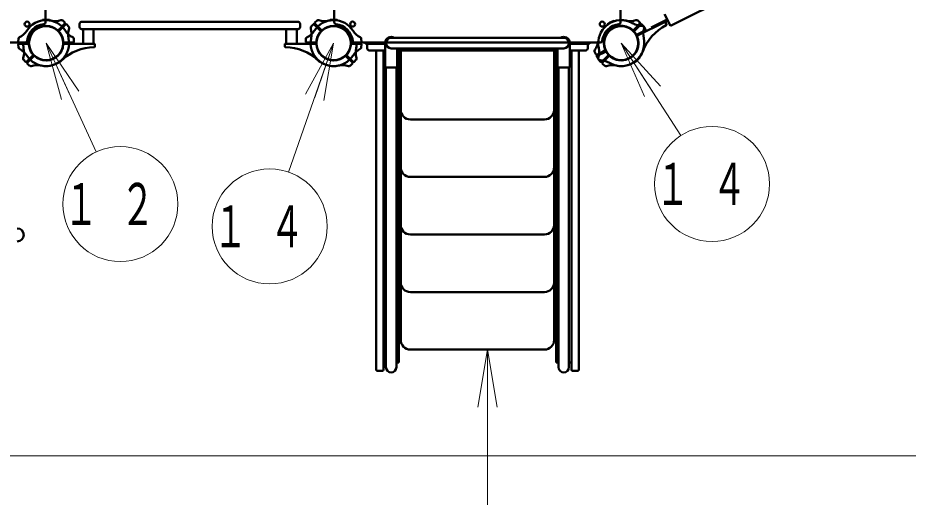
# Model space of a CAD drawing. Units: millimetres on the paper, scale 1:50. Extents: x -385 to 0, y -594 to 267.
# Drawn here: x -215.08 to -168.64, y 162.92 to 187.92 of the extents above; entities that cross this region are included whole.
import ezdxf

# ---------------------------------------------------------------- set-up
doc = ezdxf.new("R2010")
doc.units = ezdxf.units.MM
doc.layers.add('LY_1', color=140, linetype='Continuous', lineweight=50)
doc.styles.add('ＭＳ ゴシック', font='')
doc.styles.get('ＭＳ ゴシック').set_extended_font_data('MS Gothic')

msp = doc.modelspace()

# ---------------------------------------------------------------- linework, layer by layer
at = {"layer": 'LY_1'}
for p, q in [((-181.038, 187.5), (-155.868, 200.085)), ((-213.635, 194.096), (-213.635, 187.689)), ((-198.575, 194.096), (-198.575, 187.689)), ((-183.635, 194.096), (-183.635, 187.689)), ((-181.038, 187.5), (-181.342, 188.108)), ((-213.805, 187.78), (-213.805, 187.783)), ((-213.405, 187.78), (-213.405, 187.783)), ((-212.631, 187.671), (-212.738, 187.77)), ((-211.755, 187.706), (-200.455, 187.706)), ((-199.579, 187.671), (-199.472, 187.77)), ((-198.805, 187.78), (-198.805, 187.783)), ((-198.405, 187.78), (-198.405, 187.783)), ((-183.955, 187.744), (-183.957, 187.747)), ((-182.753, 186.989), (-181.348, 187.692)), ((-182.631, 187.671), (-182.738, 187.77)), ((-181.204, 187.833), (-182.045, 187.412)), ((-181.176, 187.775), (-182.017, 187.355)), ((-181.293, 187.672), (-181.251, 187.576)), ((-212.963, 187.28), (-212.63, 187.614)), ((-212.921, 187.238), (-212.588, 187.571)), ((-212.53, 187.57), (-212.431, 187.464)), ((-211.855, 187.606), (-211.855, 187.426)), ((-211.755, 187.326), (-200.455, 187.326)), ((-211.677, 186.566), (-211.677, 187.326)), ((-211.133, 186.566), (-211.133, 187.326)), ((-201.077, 186.566), (-201.077, 187.326)), ((-200.533, 186.566), (-200.533, 187.326)), ((-200.355, 187.606), (-200.355, 187.426)), ((-199.68, 187.57), (-199.779, 187.464)), ((-199.289, 187.238), (-199.622, 187.571)), ((-199.247, 187.28), (-199.58, 187.614)), ((-184.313, 187.565), (-184.315, 187.568)), ((-182.963, 187.28), (-182.63, 187.614)), ((-182.921, 187.238), (-182.588, 187.571)), ((-182.78, 187.042), (-182.359, 187.253)), ((-182.53, 187.57), (-182.431, 187.464)), ((-182.341, 187.308), (-182.411, 187.436)), ((-182.017, 187.355), (-182.045, 187.412)), ((-215.054, 186.668), (-215.048, 186.825)), ((-212.157, 186.668), (-212.162, 186.813)), ((-200.054, 186.668), (-200.049, 186.813)), ((-197.157, 186.668), (-197.162, 186.825)), ((-191.105, 186.868), (-195.605, 186.868)), ((-191.105, 186.868), (-186.605, 186.868)), ((-221.105, 186.626), (-214.697, 186.626)), ((-215.054, 186.525), (-215.049, 186.38)), ((-214.543, 186.626), (-215.014, 186.626)), ((-214.543, 186.566), (-215.014, 186.566)), ((-212.668, 186.626), (-212.197, 186.626)), ((-212.668, 186.566), (-211.096, 186.566)), ((-211.056, 186.524), (-211.062, 186.42)), ((-201.154, 186.524), (-201.148, 186.42)), ((-199.543, 186.566), (-201.114, 186.566)), ((-199.543, 186.626), (-200.014, 186.626)), ((-197.668, 186.626), (-197.197, 186.626)), ((-197.668, 186.566), (-197.197, 186.566)), ((-191.105, 186.626), (-197.513, 186.626)), ((-197.157, 186.525), (-197.162, 186.38)), ((-196.945, 186.564), (-196.945, 186.628)), ((-195.875, 186.628), (-196.945, 186.628)), ((-195.875, 186.564), (-196.945, 186.564)), ((-196.855, 186.316), (-196.855, 186.496)), ((-195.925, 185.324), (-195.925, 186.564)), ((-191.105, 186.324), (-195.605, 186.324)), ((-195.285, 185.324), (-195.285, 186.324)), ((-191.105, 186.626), (-184.697, 186.626)), ((-191.105, 186.324), (-186.605, 186.324)), ((-186.925, 185.324), (-186.925, 186.324)), ((-186.335, 186.628), (-185.265, 186.628)), ((-186.335, 186.564), (-185.265, 186.564)), ((-186.285, 185.324), (-186.285, 186.564)), ((-185.355, 186.316), (-185.355, 186.496)), ((-185.265, 186.564), (-185.265, 186.628)), ((-214.289, 185.955), (-214.622, 185.622)), ((-214.247, 185.912), (-214.58, 185.579)), ((-212.627, 185.901), (-212.625, 185.899)), ((-199.583, 185.901), (-199.585, 185.899)), ((-197.963, 185.912), (-197.63, 185.579)), ((-197.921, 185.955), (-197.588, 185.622)), ((-196.755, 186.216), (-195.925, 186.216)), ((-196.385, 169.571), (-196.385, 186.156)), ((-196.005, 169.571), (-196.005, 186.216)), ((-196.005, 169.936), (-196.005, 186.216)), ((-195.285, 186.216), (-191.105, 186.216)), ((-195.205, 169.936), (-195.205, 186.216)), ((-195.105, 171.116), (-195.105, 186.216)), ((-186.925, 186.216), (-191.105, 186.216)), ((-187.105, 171.116), (-187.105, 186.216)), ((-187.005, 169.936), (-187.005, 186.216)), ((-185.455, 186.216), (-186.285, 186.216)), ((-186.205, 169.936), (-186.205, 186.216)), ((-186.205, 169.571), (-186.205, 186.216)), ((-185.825, 169.571), (-185.825, 186.156)), ((-184.933, 186.012), (-184.998, 186.156)), ((-184.457, 186.204), (-184.878, 185.993)), ((-184.869, 185.885), (-184.799, 185.757)), ((-184.43, 186.15), (-184.852, 185.94)), ((-184.289, 185.955), (-184.622, 185.622)), ((-184.247, 185.912), (-184.58, 185.579)), ((-182.627, 185.901), (-182.625, 185.899)), ((-214.68, 185.623), (-214.787, 185.738)), ((-214.579, 185.522), (-214.464, 185.414)), ((-212.91, 185.618), (-212.908, 185.616)), ((-199.3, 185.618), (-199.303, 185.616)), ((-197.631, 185.522), (-197.746, 185.414)), ((-197.53, 185.623), (-197.423, 185.738)), ((-195.285, 185.324), (-195.925, 185.324)), ((-195.877, 169.692), (-195.877, 185.324)), ((-195.333, 169.692), (-195.333, 185.324)), ((-186.925, 185.324), (-186.285, 185.324)), ((-186.877, 169.692), (-186.877, 185.324)), ((-186.333, 169.692), (-186.333, 185.324)), ((-184.68, 185.623), (-184.787, 185.738)), ((-184.579, 185.522), (-184.464, 185.414)), ((-182.91, 185.618), (-182.908, 185.616)), ((-191.105, 182.616), (-194.605, 182.616)), ((-191.105, 182.616), (-187.605, 182.616)), ((-191.105, 179.616), (-194.605, 179.616)), ((-191.105, 179.616), (-187.605, 179.616)), ((-191.105, 176.616), (-194.605, 176.616)), ((-191.105, 176.616), (-187.605, 176.616)), ((-191.105, 173.616), (-194.605, 173.616)), ((-191.105, 173.616), (-187.605, 173.616)), ((-191.105, 170.616), (-194.605, 170.616)), ((-191.105, 170.616), (-187.605, 170.616)), ((-195.877, 169.936), (-196.005, 169.936)), ((-195.205, 169.936), (-195.333, 169.936)), ((-187.005, 169.936), (-186.877, 169.936)), ((-186.333, 169.936), (-186.205, 169.936)), ((-196.065, 169.511), (-196.325, 169.511)), ((-186.145, 169.511), (-185.885, 169.511))]:
    msp.add_line(p, q, dxfattribs=at)
at = {"layer": 'LY_1', "color": 7, "lineweight": 13}
for p, q in [((-212.801, 183.663), (-213.605, 186.596)), ((-213.605, 186.596), (-211.893, 184.082)), ((-213.605, 186.596), (-212.347, 183.873)), ((-213.605, 186.596), (-210.987, 180.927)), ((-198.605, 186.596), (-200.953, 179.871)), ((-200.066, 183.929), (-198.605, 186.596)), ((-198.605, 186.596), (-199.594, 183.764)), ((-198.605, 186.596), (-199.122, 183.599)), ((-182.4, 183.804), (-183.605, 186.596)), ((-183.605, 186.596), (-181.56, 184.346)), ((-183.605, 186.596), (-181.98, 184.075)), ((-183.605, 186.596), (-180.495, 181.771)), ((-191.082, 167.616), (-190.582, 170.616)), ((-190.582, 170.616), (-190.082, 167.616)), ((-190.582, 170.616), (-190.582, 167.616)), ((-190.582, 170.616), (-190.582, 161.041)), ((-109.266, 165.073), (-341.985, 165.073))]:
    msp.add_line(p, q, dxfattribs=at)
at = {"layer": 'LY_1'}
for centre, radius in [((-214.595, 187.586), 0.13), ((-197.615, 187.586), 0.13), ((-184.595, 187.586), 0.13), ((-213.605, 186.596), 0.891), ((-198.605, 186.596), 0.891), ((-183.605, 186.596), 0.891)]:
    msp.add_circle(centre, radius, dxfattribs=at)
at = {"layer": 'LY_1', "color": 7, "lineweight": 13}
for centre in [(-178.87, 179.25), (-209.729, 178.203), (-201.942, 177.039)]:
    msp.add_circle(centre, 3, dxfattribs=at)
at = {"layer": 'LY_1'}
for centre, radius, start, end in [((-213.605, 186.596), 1.2, 90, 147.2728), ((-213.785, 187.783), 0.02, 98.6269, 180), ((-213.605, 186.596), 1.22, 90, 98.6269), ((-213.735, 187.689), 0.1, 276.7872, 0), ((-213.605, 186.596), 1.2, 77.7272, 91.4325), ((-213.605, 186.596), 1.22, 81.3731, 90), ((-213.605, 186.596), 1.2, 32.7272, 90), ((-213.425, 187.783), 0.02, 360, 81.3731), ((-213.137, 188.746), 1, 257.7272, 287.5412), ((-212.806, 187.697), 0.1, 47, 107.5412), ((-212.659, 187.642), 0.04, 315, 47), ((-211.755, 187.606), 0.1, 90, 180), ((-200.455, 187.606), 0.1, 360, 90), ((-198.605, 186.596), 1.2, 90, 147.2728), ((-199.552, 187.642), 0.04, 133, 225), ((-199.404, 187.697), 0.1, 72.4588, 133), ((-199.073, 188.746), 1, 252.4588, 282.2728), ((-198.605, 186.596), 1.2, 88.5675, 102.2728), ((-198.785, 187.783), 0.02, 98.6269, 180), ((-198.605, 186.596), 1.22, 90, 98.6269), ((-198.605, 186.596), 1.22, 81.3731, 90), ((-198.605, 186.596), 1.2, 32.7272, 90), ((-198.475, 187.689), 0.1, 180, 263.2128), ((-198.425, 187.783), 0.02, 360, 81.3731), ((-183.605, 186.596), 1.2, 116.565, 173.8379), ((-183.605, 186.596), 1.22, 116.565, 125.192), ((-183.605, 186.596), 1.22, 107.9381, 116.565), ((-183.605, 186.596), 1.2, 59.2923, 116.565), ((-183.975, 187.738), 0.02, 26.565, 107.9381), ((-183.735, 187.689), 0.1, 276.7872, 0), ((-183.605, 186.596), 1.2, 77.7272, 91.4325), ((-183.137, 188.746), 1, 257.7272, 287.5412), ((-182.482, 188.488), 1, 239.2922, 269.1062), ((-182.806, 187.697), 0.1, 47, 107.5412), ((-182.659, 187.642), 0.04, 315, 47), ((-181.33, 187.656), 0.04, 23.565, 116.565), ((-215.456, 187.786), 1, 297.4588, 327.2728), ((-213.605, 186.596), 1, 96.7872, 173.2128), ((-213.605, 186.596), 0.9, 135, 220.7293), ((-213.605, 186.596), 0.9, 90, 175.7293), ((-213.605, 186.596), 0.9, 49.2707, 135), ((-213.605, 186.596), 0.9, 4.2707, 90), ((-212.992, 187.309), 0.04, 229.2707, 315), ((-213.605, 186.596), 0.9, 315, 40.7293), ((-212.893, 187.21), 0.04, 135, 220.7293), ((-211.754, 187.786), 1, 212.7272, 242.5412), ((-212.56, 187.543), 0.04, 43, 135), ((-211.455, 187.064), 1, 162.4588, 192.2728), ((-212.504, 187.396), 0.1, 342.4588, 43), ((-211.755, 187.426), 0.1, 180, 270), ((-200.455, 187.426), 0.1, 270, 360), ((-200.456, 187.786), 1, 297.4588, 327.2728), ((-199.706, 187.396), 0.1, 137, 197.5412), ((-200.755, 187.064), 1, 347.7272, 17.5412), ((-199.651, 187.543), 0.04, 45, 137), ((-198.605, 186.596), 0.9, 139.2707, 225), ((-198.605, 186.596), 0.9, 90, 175.7293), ((-199.317, 187.21), 0.04, 319.2707, 45), ((-199.218, 187.309), 0.04, 225, 310.7293), ((-198.605, 186.596), 0.9, 45, 130.7293), ((-198.605, 186.596), 0.9, 4.2707, 90), ((-198.605, 186.596), 1, 6.7872, 83.2128), ((-198.605, 186.596), 0.9, 319.2707, 45), ((-196.754, 187.786), 1, 212.7272, 242.5412), ((-183.605, 186.596), 1, 96.7872, 173.2128), ((-183.605, 186.596), 0.9, 116.565, 202.2944), ((-183.605, 186.596), 0.9, 135, 220.7293), ((-184.297, 187.577), 0.02, 125.192, 206.5651), ((-183.605, 186.596), 0.9, 49.2707, 135), ((-183.605, 186.596), 0.9, 30.8357, 116.565), ((-182.992, 187.309), 0.04, 229.2707, 315), ((-183.605, 186.596), 0.9, 315, 40.7293), ((-182.893, 187.21), 0.04, 135, 220.7293), ((-182.56, 187.543), 0.04, 43, 135), ((-182.499, 187.388), 0.1, 28.565, 89.1062), ((-180.063, 185.221), 2.6, 117.6492, 158.7823), ((-181.455, 187.064), 1, 162.4588, 192.2728), ((-182.504, 187.396), 0.1, 342.4588, 43), ((-182.377, 187.289), 0.04, 296.565, 28.565), ((-181.288, 187.56), 0.04, 297.6492, 23.565), ((-214.949, 186.81), 0.1, 117.4588, 178), ((-214.697, 186.726), 0.1, 270, 353.2128), ((-213.605, 186.596), 1.2, 315, 12.2728), ((-212.262, 186.81), 0.1, 2, 62.5412), ((-199.949, 186.81), 0.1, 117.4588, 178), ((-198.605, 186.596), 1.2, 167.7272, 225), ((-197.513, 186.726), 0.1, 186.7872, 270), ((-197.262, 186.81), 0.1, 2, 62.5412), ((-195.605, 186.596), 0.32, 58.2117, 174.2608), ((-195.605, 186.596), 0.272, 90, 270), ((-186.605, 186.596), 0.32, 5.7392, 121.7883), ((-186.605, 186.596), 0.272, 270, 90), ((-185.792, 186.833), 1, 324.0239, 353.8379), ((-184.697, 186.726), 0.1, 270, 353.2128), ((-183.605, 186.596), 0.9, 296.565, 22.2944), ((-182.798, 187.078), 0.04, 210.8357, 296.565), ((-182.735, 186.953), 0.04, 116.565, 202.2944), ((-183.605, 186.596), 1.2, 315, 12.2728), ((-215.014, 186.666), 0.04, 178, 270), ((-215.014, 186.526), 0.04, 90, 182), ((-214.949, 186.383), 0.1, 182, 242.5412), ((-214.949, 186.383), 0.1, 182, 242.5412), ((-215.456, 185.407), 1, 32.7272, 62.5412), ((-213.605, 186.596), 1.2, 178.5675, 192.2728), ((-215.755, 186.129), 1, 342.4588, 12.2728), ((-214.543, 186.666), 0.04, 270, 355.7293), ((-214.543, 186.526), 0.04, 4.2707, 90), ((-213.605, 186.596), 0.9, 184.2707, 270), ((-213.605, 186.596), 0.9, 270, 355.7293), ((-211.052, 183.782), 2.6, 91.0841, 132.2172), ((-212.668, 186.666), 0.04, 184.2707, 270), ((-212.668, 186.526), 0.04, 90, 175.7293), ((-212.197, 186.666), 0.04, 270, 2), ((-211.102, 186.422), 0.04, 271.0842, 357), ((-211.096, 186.526), 0.04, 357, 90), ((-201.114, 186.526), 0.04, 90, 183), ((-201.109, 186.422), 0.04, 183, 268.9158), ((-201.159, 183.782), 2.6, 47.7828, 88.9159), ((-200.014, 186.666), 0.04, 178, 270), ((-199.543, 186.666), 0.04, 270, 355.7293), ((-199.543, 186.526), 0.04, 4.2707, 90), ((-198.605, 186.596), 0.9, 184.2707, 270), ((-198.605, 186.596), 0.9, 270, 355.7293), ((-197.668, 186.666), 0.04, 184.2707, 270), ((-197.668, 186.526), 0.04, 90, 175.7293), ((-196.754, 185.407), 1, 117.4588, 147.2728), ((-196.455, 186.129), 1, 167.7272, 197.5412), ((-198.605, 186.596), 1.2, 347.7272, 1.4325), ((-197.262, 186.383), 0.1, 297.4588, 358), ((-197.262, 186.383), 0.1, 297.4588, 358), ((-197.197, 186.666), 0.04, 270, 2), ((-197.197, 186.526), 0.04, 358, 90), ((-196.755, 186.496), 0.1, 137.1564, 180), ((-196.755, 186.316), 0.1, 180, 270), ((-185.455, 186.316), 0.1, 270, 0), ((-185.455, 186.496), 0.1, 0, 42.8436), ((-184.902, 186.186), 0.1, 144.0239, 204.5651), ((-183.605, 186.596), 1.2, 178.5675, 192.2728), ((-185.755, 186.129), 1, 342.4588, 12.2728), ((-184.475, 186.24), 0.04, 296.565, 22.2944), ((-214.706, 185.797), 0.1, 162.4588, 223), ((-213.605, 186.596), 1.2, 212.7272, 270), ((-214.317, 185.983), 0.04, 315, 40.7293), ((-214.218, 185.884), 0.04, 49.2707, 135), ((-213.605, 186.596), 0.9, 229.2707, 315), ((-213.605, 186.596), 1.22, 315, 323.6269), ((-212.639, 185.885), 0.02, 323.6269, 45), ((-199.571, 185.885), 0.02, 135, 216.3731), ((-198.605, 186.596), 1.22, 216.3731, 225), ((-198.605, 186.596), 0.9, 225, 310.7293), ((-198.605, 186.596), 1.2, 270, 327.2728), ((-197.992, 185.884), 0.04, 45, 130.7293), ((-197.893, 185.983), 0.04, 139.2707, 225), ((-197.504, 185.797), 0.1, 317, 17.5412), ((-184.896, 186.029), 0.04, 204.5651, 296.565), ((-184.834, 185.904), 0.04, 116.565, 208.5651), ((-184.706, 185.797), 0.1, 162.4588, 223), ((-184.412, 186.115), 0.04, 30.8357, 116.565), ((-183.605, 186.596), 0.9, 210.8357, 296.565), ((-184.317, 185.983), 0.04, 315, 40.7293), ((-184.218, 185.884), 0.04, 49.2707, 135), ((-183.605, 186.596), 0.9, 229.2707, 315), ((-183.605, 186.596), 1.2, 296.565, 338.7823), ((-183.605, 186.596), 1.22, 315, 323.6269), ((-182.639, 185.885), 0.02, 323.6269, 45), ((-214.651, 185.65), 0.04, 223, 315), ((-214.552, 185.551), 0.04, 135, 227), ((-214.404, 185.496), 0.1, 227, 287.5412), ((-214.073, 184.447), 1, 77.7272, 107.5412), ((-213.605, 186.596), 1.2, 257.7272, 315), ((-213.605, 186.596), 1.2, 270, 312.2172), ((-212.893, 185.63), 0.02, 225, 306.3731), ((-213.605, 186.596), 1.22, 306.3731, 315), ((-198.605, 186.596), 1.22, 225, 233.6269), ((-198.605, 186.596), 1.2, 225, 282.2728), ((-198.605, 186.596), 1.2, 227.7828, 270), ((-199.317, 185.63), 0.02, 233.6269, 315), ((-198.137, 184.447), 1, 72.4588, 102.2728), ((-197.806, 185.496), 0.1, 252.4588, 313), ((-197.659, 185.551), 0.04, 313, 45), ((-197.56, 185.65), 0.04, 225, 317), ((-184.711, 185.805), 0.1, 208.5651, 269.1062), ((-184.711, 185.805), 0.1, 208.5651, 269.1062), ((-184.729, 184.705), 1, 59.2923, 89.1062), ((-184.651, 185.65), 0.04, 223, 315), ((-184.552, 185.551), 0.04, 135, 227), ((-184.404, 185.496), 0.1, 227, 287.5412), ((-184.073, 184.447), 1, 77.7272, 107.5412), ((-183.605, 186.596), 1.2, 239.2922, 296.565), ((-183.605, 186.596), 1.2, 257.7272, 315), ((-182.893, 185.63), 0.02, 225, 306.3731), ((-183.605, 186.596), 1.22, 306.3731, 315), ((-194.605, 183.116), 0.5, 180, 270), ((-187.605, 183.116), 0.5, 270, 0), ((-194.605, 180.116), 0.5, 180, 270), ((-187.605, 180.116), 0.5, 270, 0), ((-194.605, 177.116), 0.5, 180, 270), ((-187.605, 177.116), 0.5, 270, 0), ((-215.105, 176.596), 0.34, 270, 90), ((-194.605, 174.116), 0.5, 180, 270), ((-187.605, 174.116), 0.5, 270, 0), ((-194.605, 171.116), 0.5, 180, 270), ((-187.605, 171.116), 0.5, 270, 0), ((-196.325, 169.571), 0.06, 180, 270), ((-196.065, 169.571), 0.06, 270, 0), ((-195.605, 169.692), 0.272, 180, 0), ((-186.605, 169.692), 0.272, 180, 0), ((-186.145, 169.571), 0.06, 180, 270), ((-185.885, 169.571), 0.06, 270, 0)]:
    msp.add_arc(centre, radius, start, end, dxfattribs=at)

# ---------------------------------------------------------------- texts
at = {"layer": 'LY_1', "color": 7, "char_height": 2.199, "attachment_point": 5, "style": 'ＭＳ ゴシック'}
for s, insert in [('\\T1.64;\\W0.6;１４', (-178.87, 179.25)), ('\\T1.64;\\W0.6;１２', (-209.729, 178.203)), ('\\T1.64;\\W0.6;１４', (-201.942, 177.039))]:
    msp.add_mtext(s, dxfattribs=dict(at, insert=insert))

doc.saveas('drawing.dxf')
